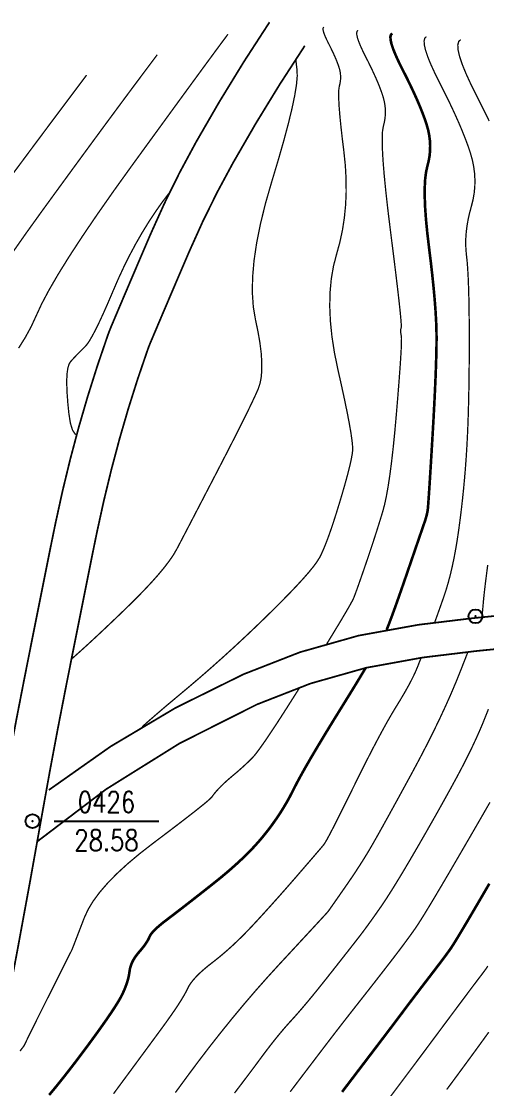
# Model space of a CAD drawing. Extents: x 1059 to 1761, y 608 to 1213.
# Drawn here: x 1229.7 to 1256.5, y 823.1 to 884.4 of the extents above; entities that cross this region are included whole.
import ezdxf
from ezdxf.enums import TextEntityAlignment as Align

# ---------------------------------------------------------------- set-up
doc = ezdxf.new("R2010")
doc.units = 0
doc.header["$LTSCALE"] = 0.5
doc.header["$PDSIZE"] = 0.2
doc.layers.get('0').update_dxf_attribs({"linetype": 'CONTINUOUS'})
for name, color, linetype in [('DGX', 2, 'CONTINUOUS'), ('DLSS', 4, 'CONTINUOUS'), ('KZD', 1, 'CONTINUOUS')]:
    doc.layers.add(name, color=color, linetype=linetype)
doc.styles.add('HZ', font='rs.shx', dxfattribs={"width": 0.8, "bigfont": 'hztxt.shx'})

# ---------------------------------------------------------------- blocks, each defined once
blk = doc.blocks.new('gc117')
blk.add_circle((0, 0), 0.8)
blk.add_point((0, 0))

msp = doc.modelspace()

# ---------------------------------------------------------------- linework, layer by layer
at = {"layer": 'DGX', "linetype": 'Continuous', "const_width": 0.075}
for points in [[(1247.106008518364, 884.1023731322441), (1247.072966783328, 884.0702531881261), (1247.058811368286, 884.0142346023393), (1247.06354227324, 883.9343173748838), (1247.087159498187, 883.8305015057593), (1247.12966304313, 883.7027869949661), (1247.191052908067, 883.551173842504), (1247.271329092999, 883.3756620483731), (1247.370491597926, 883.1762516125737), (1247.475008549884, 882.969644067554), (1247.57134807591, 882.772540945763), (1247.659510176004, 882.5849422472007), (1247.739494850168, 882.4068479718671), (1247.811302098399, 882.2382581197623), (1247.874931920699, 882.0791726908864), (1247.930384317067, 881.929591685239), (1247.977659287503, 881.7895151028204), (1248.01575268945, 881.6544411250826), (1248.043660380348, 881.5198679334777), (1248.061382360196, 881.3857955280058), (1248.068918628997, 881.2522239086668), (1248.066269186748, 881.1191530754608), (1248.053434033451, 880.9865830283876), (1248.030413169105, 880.8545137674474), (1247.99720659371, 880.72294529264), (1247.967712997768, 880.5495269516753), (1247.955831071777, 880.2919080922627), (1247.961560815738, 879.9500887144021), (1247.984902229652, 879.5240688180938), (1248.025855313518, 879.0138484033375), (1248.084420067337, 878.4194274701334), (1248.160596491107, 877.7408060184814), (1248.25438458483, 876.9779840483815), (1248.337656450901, 876.1813764240824), (1248.382284191718, 875.4013980098326), (1248.388267807279, 874.6380488056325), (1248.355607297585, 873.8913288114816), (1248.284302662637, 873.1612380273803), (1248.174353902433, 872.4477764533283), (1248.025761016974, 871.7509440893258), (1247.838524006261, 871.0707409353728), (1247.658971609917, 870.3791153062804), (1247.533432567571, 869.6480155168597), (1247.46190687922, 868.8774415671108), (1247.444394544866, 868.0673934570337), (1247.480895564509, 867.2178711866285), (1247.571409938147, 866.3288747558951), (1247.715937665782, 865.4004041648334), (1247.914478747413, 864.4324594134434), (1248.125006008398, 863.4955484853612), (1248.305492274095, 862.6601793642225), (1248.455937544503, 861.9263520500272), (1248.576341819622, 861.2940665427753), (1248.666705099452, 860.7633228424671), (1248.727027383994, 860.3341209491023), (1248.757308673248, 860.006460862681), (1248.757548967212, 859.7803425832032), (1248.732808777186, 859.5799512603303), (1248.688148614466, 859.3294720437239), (1248.623568479052, 859.0289049333837), (1248.539068370946, 858.6782499293101), (1248.434648290146, 858.2775070315029), (1248.310308236652, 857.826676239962), (1248.166048210465, 857.3257575546876), (1248.001868211585, 856.7747509756796), (1247.831686641266, 856.221786627722), (1247.669421900762, 855.7149946355992), (1247.515073990075, 855.2543749993108), (1247.368642909204, 854.8399277188571), (1247.230128658148, 854.471652794238), (1247.099531236908, 854.1495502254536), (1246.976850645484, 853.8736200125036), (1246.862086883876, 853.6438621553884), (1246.718839341068, 853.4115459926209), (1246.510707406043, 853.1279408627142), (1246.237691078802, 852.7930467656684), (1245.899790359344, 852.4068637014834), (1245.49700524767, 851.9693916701593), (1245.029335743779, 851.4806306716962), (1244.496781847672, 850.9405807060938), (1243.899343559349, 850.3492417733523), (1243.267947397401, 849.7369638669425), (1242.633519880422, 849.1340969803347), (1241.996061008411, 848.5406411135292), (1241.355570781369, 847.956596266526), (1240.712049199295, 847.381962439325), (1240.06549626219, 846.8167396319262), (1239.415911970053, 846.2609278443298), (1238.763296322884, 845.7145270765353), (1238.125128228524, 845.1810612792327), (1237.518886594813, 844.6640544031113), (1236.944571421751, 844.1635064481711), (1236.664158900266, 843.9132345979773)], [(1249.070119676023, 883.9237667923474), (1249.016270803055, 883.8714201831677), (1248.993201398693, 883.7801254098579), (1249.000911462937, 883.6498824724177), (1249.039400995786, 883.4806913708472), (1249.108669997242, 883.2725521051465), (1249.208718467303, 883.0254646753154), (1249.339546405971, 882.7394290813542), (1249.501153813243, 882.4144453232624), (1249.671487485578, 882.0777322713033), (1249.82849421943, 881.7565087957397), (1249.972174014798, 881.4507748965715), (1250.102526871683, 881.1605305737987), (1250.219552790086, 880.8857758274213), (1250.323251770005, 880.6265106574394), (1250.413623811441, 880.3827350638529), (1250.490668914395, 880.1544490466619), (1250.55275060472, 879.9343158889884), (1250.598232408274, 879.7149988739548), (1250.627114325055, 879.496498001561), (1250.639396355065, 879.278813271807), (1250.635078498302, 879.0619446846929), (1250.614160754767, 878.8458922402185), (1250.576643124461, 878.6306559383839), (1250.522525607382, 878.4162357791893), (1250.474459218024, 878.1336119338387), (1250.455094970881, 877.7137645735364), (1250.464432865952, 877.1566936982827), (1250.502472903237, 876.4623993080774), (1250.569215082737, 875.6308814029204), (1250.664659404451, 874.6621399828119), (1250.788805868379, 873.5561750477518), (1250.941654474522, 872.3129865977401), (1251.097425784465, 871.0799914366648), (1251.230340359798, 870.0046063684142), (1251.340398200519, 869.0868313929882), (1251.427599306628, 868.3266665103866), (1251.491943678125, 867.7241117206097), (1251.533431315011, 867.2791670236572), (1251.552062217285, 866.9918324195294), (1251.547836384948, 866.8621079082261), (1251.534228902045, 866.8096926572229), (1251.524714852625, 866.754285833995), (1251.519294236688, 866.6958874385426), (1251.517967054232, 866.6344974708659), (1251.520733305259, 866.5701159309646), (1251.527592989767, 866.5027428188387), (1251.538546107758, 866.4323781344883), (1251.553592659231, 866.3590218779135), (1251.56412075263, 866.2236353570901), (1251.561518496399, 865.9671798799941), (1251.545785890537, 865.5896554466256), (1251.516922935046, 865.0910620569845), (1251.474929629924, 864.4713997110707), (1251.419805975172, 863.7306684088844), (1251.351551970789, 862.8688681504256), (1251.270167616777, 861.885998935694), (1251.180919279917, 860.8853281289486), (1251.089073326992, 859.9701230944479), (1250.994629758002, 859.140383832192), (1250.897588572948, 858.3961103421808), (1250.797949771828, 857.7373026244144), (1250.695713354644, 857.1639606788926), (1250.590879321395, 856.6760845056157), (1250.483447672081, 856.2736741045833), (1250.373351423427, 855.9126641911042), (1250.260523592155, 855.5489894804869), (1250.144964178267, 855.182649972731), (1250.026673181761, 854.8136456678369), (1249.905650602639, 854.4419765658045), (1249.7818964409, 854.0676426666336), (1249.655410696544, 853.6906439703243), (1249.526193369571, 853.3109804768769), (1249.400968371977, 852.946698003395), (1249.286459615759, 852.6158423669827), (1249.182667100917, 852.31841356764), (1249.08959082745, 852.054411605367), (1249.007230795358, 851.8238364801637), (1248.935587004642, 851.62668819203), (1248.874659455302, 851.4629667409658), (1248.824448147338, 851.3326721269714), (1248.742381538484, 851.1618891625556), (1248.585888086479, 850.8767026602272), (1248.35496779132, 850.4771126199865), (1248.049620653009, 849.9631190418334), (1247.669846671546, 849.3347219257678), (1247.273297448233, 848.6862047799419)], [(1229.579393151029, 865.665612770266), (1229.972112697902, 866.2956209674308), (1230.311589612896, 866.9217644742918), (1230.59782389601, 867.5440432908489), (1230.911085077831, 868.2218176161957), (1231.331642688946, 869.0144476494255), (1231.859496729355, 869.9219333905382), (1232.494647199057, 870.9442748395338), (1233.237094098054, 872.0814719964123), (1234.086837426345, 873.3335248611738), (1235.043877183929, 874.7004334338181), (1236.108213370808, 876.1821977143454), (1237.172267621797, 877.6463830923747), (1238.128461571713, 878.9605549575251), (1238.976795220557, 880.1247133097968), (1239.717268568328, 881.1388581491897), (1240.349881615027, 882.0029894757035), (1240.874634360652, 882.7171072893387), (1241.291526805205, 883.281211590095), (1241.600558948686, 883.6953023779726)], [(1252.998341991342, 883.5665541125541), (1252.90287884251, 883.4737541732511), (1252.861981459507, 883.3119070248949), (1252.875649842332, 883.0810126674854), (1252.943883990984, 882.7810711010228), (1253.066683905466, 882.4120823255068), (1253.244049585776, 881.9740463409378), (1253.475981031914, 881.4669631473154), (1253.76247824388, 880.8908327446397), (1254.064445356968, 880.2939086788019), (1254.34278650647, 879.724444495693), (1254.597501692386, 879.1824401953128), (1254.828590914716, 878.6678957776616), (1255.03605417346, 878.1808112427391), (1255.219891468618, 877.7211865905455), (1255.380102800191, 877.2890218210807), (1255.516688168177, 876.8843169343448), (1255.626746435262, 876.4940654168001), (1255.707376464127, 876.105260754909), (1255.758578254774, 875.7179029486714), (1255.780351807202, 875.3319919980875), (1255.772697121411, 874.9475279031572), (1255.735614197401, 874.5645106638804), (1255.669103035173, 874.1829402802572), (1255.573163634725, 873.8028167522875), (1255.471988395914, 873.42702503001), (1255.389769718593, 873.0584500634629), (1255.326507602764, 872.6970918526465), (1255.282202048425, 872.3429503975607), (1255.256853055576, 871.9960256982054), (1255.250460624219, 871.6563177545805), (1255.263024754352, 871.3238265666863), (1255.294545445976, 870.9985521345227), (1255.332940513204, 870.6391025883054), (1255.36612777015, 870.2040860582503), (1255.394107216814, 869.6935025443573), (1255.416878853196, 869.1073520466266), (1255.434442679296, 868.445634565058), (1255.446798695114, 867.7083500996515), (1255.453946900649, 866.8954986504073), (1255.455887295902, 866.0070802173251), (1255.453071659612, 865.1017379404697), (1255.445951770518, 864.2381149599051), (1255.43452762862, 863.4162112756318), (1255.418799233917, 862.6360268876496), (1255.398766586411, 861.8975617959583), (1255.3744296861, 861.2008160005581), (1255.345788532985, 860.545789501449), (1255.312843127065, 859.9324822986309), (1255.274929255179, 859.340931250984), (1255.231382704163, 858.7511732173881), (1255.182203474017, 858.1632081978435), (1255.127391564741, 857.5770361923499), (1255.066946976335, 856.9926572009074), (1255.0008697088, 856.4100712235161), (1254.929159762135, 855.8292782601758), (1254.85181713634, 855.2502783108868), (1254.76847192448, 854.6847545014067), (1254.678754219619, 854.1443899574933), (1254.582664021759, 853.6291846791469), (1254.480201330898, 853.1391386663671), (1254.371366147036, 852.6742519191542), (1254.256158470175, 852.2345244375082), (1254.134578300313, 851.8199562214288), (1254.00662563745, 851.4305472709163), (1253.87838177939, 851.0635829509757), (1253.755928023935, 850.7163486266122), (1253.639264371086, 850.3888442978257), (1253.528390820841, 850.0810699646163), (1253.463132116317, 849.9021892679715)], [(1254.962453149002, 883.3879477726574), (1254.846182862238, 883.2749211682927), (1254.796371489914, 883.0777978324135), (1254.813019032029, 882.7965777650194), (1254.896125488583, 882.4312609661106), (1255.045690859578, 881.9818474356872), (1255.261715145012, 881.448337173749), (1255.544198344885, 880.8307301802961), (1255.893140459198, 880.1290264553286), (1256.260924292663, 879.4019968825514), (1256.599932649989, 878.7084123456698)], [(1229.183103202826, 871.0868118283834), (1230.008933780594, 872.2663186224913), (1230.927350556055, 873.5449345234563), (1231.874825370701, 874.8473291715934), (1232.787830066023, 876.0981722072179), (1233.666364642022, 877.2974636303295), (1234.510429098698, 878.4452034409286), (1235.32002343605, 879.5413916390149), (1236.095147654079, 880.5860282245885), (1236.835801752784, 881.5791131976496), (1237.541985732166, 882.5206465581978)], [(1245.496682925328, 882.252816228136), (1245.504180730223, 882.1767149574549), (1245.532387113836, 881.925436989211), (1245.567114695139, 881.6429814990229), (1245.577887117337, 881.2827614114998), (1245.534228023638, 880.798189651251), (1245.43613741404, 880.1892662182767), (1245.283615288543, 879.4559911125766), (1245.076661647148, 878.5983643341508), (1244.815276489855, 877.6163858829993), (1244.499459816663, 876.5100557591222), (1244.129211627573, 875.2793739625195), (1243.766656312086, 874.0232355822073), (1243.473918259704, 872.8405357072024), (1243.250997470426, 871.7312743375045), (1243.097893944253, 870.6954514731137), (1243.014607681184, 869.7330671140301), (1243.00113868122, 868.8441212602536), (1243.057486944361, 868.0286139117841), (1243.183652470606, 867.2865450686219), (1243.32692347508, 866.6073331342651), (1243.434588172906, 865.9803965122122), (1243.506646564085, 865.4057352024633), (1243.543098648617, 864.8833492050185), (1243.543944426501, 864.4132385198775), (1243.509183897737, 863.9954031470405), (1243.438817062326, 863.6298430865074), (1243.332843920268, 863.3165583382784), (1243.189010886191, 862.9937397009644), (1243.005064374725, 862.5995779731768), (1242.781004385871, 862.1340731549155), (1242.516830919627, 861.5972252461806), (1242.212543975994, 860.989034246972), (1241.868143554972, 860.3095001572897), (1241.483629656562, 859.5586229771336), (1241.059002280762, 858.736402706504), (1240.632350788507, 857.9135423398484), (1240.24176454073, 857.1607448716144), (1239.887243537433, 856.4780103018021), (1239.568787778613, 855.8653386304115), (1239.286397264273, 855.3227298574427), (1239.04007199441, 854.8501839828955), (1238.829811969027, 854.44770100677), (1238.655617188122, 854.1152809290661), (1238.47224105543, 853.8008331860223), (1238.234436974683, 853.4522672138767), (1237.942204945883, 853.0695830126293), (1237.59554496903, 852.6527805822801), (1237.194457044122, 852.2018599228293), (1236.738941171161, 851.7168210342766), (1236.228997350146, 851.1976639166221), (1235.664625581077, 850.644388569866), (1235.090853706676, 850.093833150659), (1234.552709569663, 849.5828358156518), (1234.050193170039, 849.1113965648448), (1233.583304507802, 848.6795153982376), (1233.152043582955, 848.2871923158306), (1232.756410395495, 847.9344273176235), (1232.615799739008, 847.8120951979678)], [(1229.303589629068, 875.7515487326676), (1230.290165257074, 877.0797938023263), (1231.315660947505, 878.4549491598385), (1232.380076700362, 879.8770148052041), (1233.483412515645, 881.3459907384231)], [(1232.916604927842, 860.6991259689411), (1232.8284446604, 860.7340911934164), (1232.674172988931, 860.9688396236322), (1232.553567658007, 861.3637984300382), (1232.466628667629, 861.9189676126343), (1232.406702257538, 862.5211547243266), (1232.367134667477, 863.0571673180216), (1232.347925897446, 863.527005393719), (1232.349075947445, 863.930668951419), (1232.370584817473, 864.2681579911216), (1232.412452507532, 864.5394725128267), (1232.47467901762, 864.7446125165344), (1232.557264347738, 864.8835780022447), (1232.651372479344, 864.9896228397225), (1232.748167393896, 865.096000898733), (1232.847649091395, 865.2027121792761), (1232.94981757184, 865.3097566813519), (1233.05467283523, 865.4171344049602), (1233.162214881567, 865.5248453501011), (1233.272443710849, 865.6328895167748), (1233.385359323078, 865.7412669049811), (1233.510927491648, 865.8871141129724), (1233.659113989954, 866.1075677390014), (1233.829918817995, 866.4026277830679), (1234.023341975772, 866.7722942451721), (1234.239383463284, 867.216567125314), (1234.478043280533, 867.7354464234934), (1234.739321427517, 868.3289321397104), (1235.023217904237, 868.997024273965), (1235.325142147882, 869.6929839266662), (1235.640503595643, 870.370072198223), (1235.969302247519, 871.0282890886352), (1236.31153810351, 871.6676345979031), (1236.667211163616, 872.2881087260264), (1237.036321427838, 872.8897114730053), (1237.418868896175, 873.4724428388396), (1237.814853568627, 874.0363028235295), (1238.181768804881, 874.5215341939652), (1238.250808151692, 874.6026138190929)], [(1256.514953498783, 853.2166180200562), (1256.444373666333, 852.6722886319602), (1256.384926637276, 852.1981599482193), (1256.336612411611, 851.7942319688339), (1256.299430989338, 851.4605046938035), (1256.273382370458, 851.1969781231285), (1256.254055037414, 850.9820653822198), (1256.237037472649, 850.7941795964889), (1256.222329676165, 850.6333207659355), (1256.209931647961, 850.4994888905597), (1256.199843388036, 850.3926839703616), (1256.192064896391, 850.312906005341), (1256.186596173026, 850.2601549954982), (1256.183437217941, 850.2344309408329), (1256.179950152421, 850.2194864746583), (1256.179432646766, 850.2178495054337)], [(1252.691675332162, 847.8899469874018), (1252.640151765898, 847.7586577061094), (1252.557595190278, 847.5488121331102), (1252.47538653972, 847.3403732955132), (1252.384643123394, 847.1233891911814), (1252.276482250472, 846.887907817978), (1252.150903920954, 846.6339291759031), (1252.00790813484, 846.3614532649565), (1251.847494892129, 846.0704800851383), (1251.669664192821, 845.7610096364485), (1251.474416036918, 845.4330419188873), (1251.261750424418, 845.0865769324544), (1251.030254055517, 844.7042324000141), (1250.778513630412, 844.2686260444307), (1250.506529149103, 843.7797578657043), (1250.21430061159, 843.2376278638346), (1249.901828017872, 842.6422360388219), (1249.569111367949, 841.993582390666), (1249.216150661823, 841.2916669193671), (1248.842945899491, 840.536489624925), (1248.480386127675, 839.7996213700235), (1248.159360393091, 839.152633017346), (1247.87986869574, 838.5955245668927), (1247.641911035622, 838.1282960186634), (1247.445487412738, 837.7509473726583), (1247.290597827086, 837.4634786288774), (1247.177242278667, 837.2658897873205), (1247.105420767481, 837.1581808479878), (1247.036353140986, 837.074827182395), (1246.931259246643, 836.950304162058), (1246.79013908445, 836.784611786977), (1246.612992654408, 836.5777500571519), (1246.399819956516, 836.3297189725824), (1246.150620990775, 836.040518533269), (1245.865395757184, 835.7101487392114), (1245.544144255744, 835.3386095904095), (1245.207674263313, 834.9512372751485), (1244.876793556748, 834.5733679817133), (1244.55150213605, 834.2050017101038), (1244.231800001218, 833.8461384603202), (1243.917687152253, 833.4967782323621), (1243.609163589155, 833.1569210262298), (1243.306229311923, 832.8265668419233), (1243.008884320557, 832.5057156794426), (1242.714977803667, 832.1958461656548), (1242.422358949858, 831.8984369274272), (1242.131027759133, 831.6134879647599), (1241.840984231489, 831.3409992776528), (1241.552228366928, 831.0809708661061), (1241.26476016545, 830.8334027301196), (1240.978579627054, 830.5982948696933), (1240.693686751741, 830.3756472848272), (1240.422650819683, 830.1625558888129), (1240.178041111051, 829.9561165949419), (1239.959857625848, 829.7563294032142), (1239.768100364071, 829.5631943136295), (1239.602769325722, 829.3767113261882), (1239.4638645108, 829.1968804408903), (1239.351385919305, 829.0237016577354), (1239.265333551237, 828.8571749767239), (1239.177480435125, 828.6775614322089), (1239.059599599496, 828.4651220585441), (1238.911691044351, 828.2198568557295), (1238.733754769689, 827.9417658237649), (1238.52579077551, 827.6308489626505), (1238.287799061815, 827.2871062723862), (1238.019779628603, 826.910537752972), (1237.721732475874, 826.5011434044079), (1237.405773372617, 826.0715451631331), (1237.084018087819, 825.6343649655869), (1236.75646662148, 825.1896028117692), (1236.423118973601, 824.73725870168), (1236.083975144181, 824.2773326353193), (1235.73903513322, 823.8098246126872), (1235.388298940719, 823.3347346337835), (1235.031766566678, 822.8520626986083)], [(1255.377055136525, 848.2209705097479), (1255.188457404947, 847.7404584977786), (1254.947242246194, 847.1244089689156), (1254.680354509953, 846.4616495810924), (1254.390852708689, 845.780150038844), (1254.078736842401, 845.0799103421707), (1253.74400691109, 844.3609304910724), (1253.386662914755, 843.623210485549), (1253.006704853396, 842.8667503256005), (1252.604132727013, 842.0915500112271), (1252.178946535606, 841.2976095424286), (1251.760082157766, 840.5279206294205), (1251.37647547208, 839.8254749824177), (1251.02812647855, 839.1902726014207), (1250.715035177175, 838.6223134864291), (1250.437201567955, 838.1215976374431), (1250.19462565089, 837.6881250544626), (1249.987307425981, 837.3218957374877), (1249.815246893226, 837.0229096865183), (1249.656399725964, 836.7539658209878), (1249.488721597529, 836.4778630603291), (1249.312212507923, 836.1946014045425), (1249.126872457144, 835.9041808536278), (1248.932701445193, 835.6066014075852), (1248.72969947207, 835.3018630664146), (1248.517866537776, 834.989965830116), (1248.297202642309, 834.6709096986895), (1248.085975761232, 834.3681590729009), (1247.902453870108, 834.1051783535164), (1247.746636968936, 833.881967540536), (1247.618525057716, 833.6985266339598), (1247.518118136448, 833.5548556337877), (1247.445416205133, 833.4509545400197), (1247.400419263771, 833.3868233526558), (1247.38312731236, 833.362462071696), (1247.379194278011, 833.3573662293857), (1247.374274087833, 833.3510313579699), (1247.368366741825, 833.3434574574488), (1247.361472239988, 833.3346445278225), (1247.353590582322, 833.3245925690908), (1247.344721768826, 833.3133015812538), (1247.3348657995, 833.3007715643114), (1247.324022674346, 833.2870025182636), (1247.270862358635, 833.2276280214429), (1247.134054817642, 833.0782816521814), (1246.913600051365, 832.8389634104792), (1246.609498059806, 832.5096732963364), (1246.221748842964, 832.0904113097528), (1245.750352400839, 831.5811774507284), (1245.195308733432, 830.9819717192634), (1244.556617840741, 830.2927941153577), (1243.877572194792, 829.5484899114255), (1243.201464267609, 828.7839043798812), (1242.528294059192, 827.9990375207246), (1241.858061569541, 827.193889333956), (1241.190766798656, 826.3684598195753), (1240.526409746536, 825.5227489775823), (1239.864990413183, 824.6567568079772), (1239.206508798595, 823.77048331076), (1238.582320503062, 822.918889050281)], [(1245.730236885779, 846.1978487273516), (1245.475145420351, 845.7902087980212), (1244.929226541678, 844.9291261393142), (1244.446207032221, 844.1798613739752), (1244.02608689198, 843.5424145020041), (1243.668866120955, 843.0167855234012), (1243.374544719147, 842.6029744381661), (1243.143122686555, 842.3009812462992), (1242.974600023179, 842.1108059478004), (1242.838449278111, 841.9786004548989), (1242.704143000442, 841.8505166798244), (1242.571681190172, 841.7265546225767), (1242.441063847301, 841.6067142831561), (1242.312290971829, 841.4909956615622), (1242.185362563756, 841.3793987577955), (1242.060278623082, 841.2719235718555), (1241.937039149808, 841.1685701037425), (1241.817706904521, 841.0688163367672), (1241.704344647811, 840.9721402542405), (1241.596952379677, 840.8785418561622), (1241.49553010012, 840.7880211425324), (1241.40007780914, 840.7005781133512), (1241.310595506736, 840.6162127686185), (1241.227083192909, 840.5349251083343), (1241.149540867659, 840.4567151324986), (1241.076953991337, 840.380893342934), (1241.008308024295, 840.3067702414627), (1240.943602966534, 840.2343458280848), (1240.882838818053, 840.1636201028003), (1240.826015578851, 840.0945930656094), (1240.77313324893, 840.0272647165118), (1240.72419182829, 839.9616350555076), (1240.679191316929, 839.8977040825968), (1240.588453361983, 839.8006735221464), (1240.402299610586, 839.6357450985234), (1240.120730062738, 839.4029188117278), (1239.743744718439, 839.1021946617595), (1239.271343577689, 838.7335726486186), (1238.703526640488, 838.2970527723052), (1238.040293906836, 837.792635032819), (1237.281645376733, 837.2203194301602), (1236.514675013862, 836.6231915033371), (1235.826476781907, 836.0443367913579), (1235.217050680867, 835.4837552942226), (1234.686396710743, 834.9414470119312), (1234.234514871535, 834.4174119444839), (1233.861405163241, 833.9116500918805), (1233.567067585864, 833.4241614541208), (1233.351502139402, 832.9549460312053), (1233.186093750726, 832.5232766554875), (1233.042227346706, 832.1484261593213), (1232.919902927343, 831.8303945427067), (1232.819120492637, 831.5691818056437), (1232.739880042587, 831.3647879481324), (1232.682181577193, 831.2172129701727), (1232.646025096456, 831.1264568717646), (1232.631410600375, 831.0925196529081), (1232.60759467183, 831.0470497223051), (1232.543833893698, 830.9216954886577), (1232.440128265979, 830.7164569519657), (1232.296477788675, 830.4313341122293), (1232.112882461784, 830.0663269694483), (1231.889342285306, 829.6214355236227), (1231.625857259242, 829.0966597747528), (1231.322427383592, 828.4919997228382), (1231.017801230344, 827.8841356118132), (1230.750727371485, 827.3497476856121), (1230.521205807016, 826.8888359442349), (1230.329236536937, 826.5014003876813), (1230.174819561247, 826.1874410159517), (1230.057954879948, 825.9469578290458), (1229.978642493038, 825.7799508269638), (1229.936882400518, 825.6864200097056), (1229.890529207256, 825.6055455355207), (1229.797437518122, 825.4765075626591), (1229.657607333115, 825.2993060911205)], [(1256.554354644806, 844.9357039775978), (1256.393239874822, 844.528581721795), (1256.227676260161, 844.1174394136314), (1256.048084026575, 843.6946716641879), (1255.854463174064, 843.2602784734651), (1255.646813702627, 842.8142598414624), (1255.425135612266, 842.3566157681803), (1255.189428902979, 841.8873462536185), (1254.939693574768, 841.4064512977772), (1254.675929627631, 840.9139309006562), (1254.402066829488, 840.4123629659856), (1254.122034948256, 839.9043253974955), (1253.835833983935, 839.3898181951859), (1253.543463936525, 838.8688413590568), (1253.244924806027, 838.3413948891081), (1252.940216592441, 837.8074787853399), (1252.629339295765, 837.2670930477522), (1252.312292916002, 836.7202376763449), (1252.001209487695, 836.1888167411477), (1251.708221045391, 835.6947343121899), (1251.43332758909, 835.2379903894717), (1251.176529118792, 834.818584972993), (1250.937825634497, 834.4365180627539), (1250.717217136205, 834.0917896587542), (1250.514703623916, 833.7843997609941), (1250.330285097629, 833.5143483694735), (1250.159337257687, 833.2701693005656), (1249.997235804432, 833.0403963706436), (1249.843980737862, 832.8250295797075), (1249.699572057979, 832.6240689277572), (1249.564009764783, 832.4375144147929), (1249.437293858272, 832.2653660408143), (1249.319424338448, 832.1076238058217), (1249.21040120531, 831.964287709815), (1249.09079069011, 831.8093141524937), (1248.941159024099, 831.616659533557), (1248.761506207276, 831.3863238530053), (1248.551832239642, 831.1183071108381), (1248.312137121198, 830.8126093070559), (1248.042420851942, 830.4692304416585), (1247.742683431875, 830.0881705146458), (1247.412924860997, 829.6694295260179), (1247.077208463518, 829.2457164475618), (1246.759597563648, 828.8497402510643), (1246.460092161388, 828.4815009365255), (1246.178692256738, 828.1409985039455), (1245.915397849696, 827.8282329533242), (1245.670208940264, 827.5432042846617), (1245.443125528442, 827.2859124979577), (1245.234147614229, 827.0563575932124), (1245.030384311045, 826.8318665088608), (1244.818944732307, 826.5897661833375), (1244.599828878017, 826.3300566166427), (1244.373036748173, 826.0527378087763), (1244.138568342777, 825.7578097597383), (1243.896423661829, 825.4452724695287), (1243.646602705327, 825.1151259381477), (1243.389105473272, 824.7673701655949), (1243.104775119392, 824.3825772459201), (1242.774454797411, 823.9413192731726), (1242.398144507331, 823.4435962473524), (1241.975844249151, 822.8894081684596)], [(1256.64354148932, 839.5893637889512), (1256.371892695876, 839.1153692316846), (1256.0526480441, 838.5611921407732), (1255.685807533991, 837.9268325162172), (1255.27137116555, 837.2122903580167), (1254.809338938777, 836.4175656661715), (1254.346019249426, 835.6236676613076), (1253.927720493253, 834.9116055640508), (1253.554442670258, 834.2813793744009), (1253.226185780441, 833.7329890923581), (1252.942949823801, 833.2664347179225), (1252.70473480034, 832.8817162510938), (1252.511540710056, 832.5788336918722), (1252.36336755295, 832.3577870402577), (1252.232698754143, 832.1721795282305), (1252.092017738756, 831.9756143877709), (1251.941324506789, 831.768091618879), (1251.780619058243, 831.5496112215548), (1251.609901393117, 831.3201731957981), (1251.429171511411, 831.0797775416091), (1251.238429413126, 830.8284242589878), (1251.03767509826, 830.5661133479341), (1250.827966894028, 830.2937279858836), (1250.610363127643, 830.012151350272), (1250.384863799103, 829.7213834410991), (1250.151468908409, 829.4214242583649), (1249.910178455562, 829.1122738020697), (1249.66099244056, 828.7939320722131), (1249.403910863405, 828.4663990687955), (1249.138933724097, 828.1296747918163), (1248.871721101915, 827.7898514352855), (1248.60793307614, 827.4530211932122), (1248.347569646774, 827.1191840655964), (1248.090630813815, 826.7883400524381), (1247.837116577263, 826.4604891537372), (1247.58702693712, 826.1356313694939), (1247.340361893384, 825.813766699708), (1247.097121446056, 825.4948951443798), (1246.842403757375, 825.1600847162075), (1246.56130698958, 824.7904034278898), (1246.253831142673, 824.3858512794267), (1245.919976216653, 823.9464282708182), (1245.559742211519, 823.4721344020642), (1245.173129127272, 822.9629696731648)], [(1256.516643868893, 830.1812648823741), (1256.464433317407, 830.0976254152787), (1256.429532463591, 830.0446643818259), (1256.399785560758, 830.00270274825), (1256.363036862223, 829.9520614807853), (1256.319286367984, 829.8927405794319), (1256.268534078044, 829.8247400441895), (1256.2107799924, 829.7480598750583), (1256.146024111054, 829.6627000720382), (1256.074266434005, 829.5686606351294), (1255.995506961253, 829.4659415643316), (1255.883252312332, 829.3183554396502), (1255.711009106773, 829.0897148410904), (1255.478777344577, 828.7800197686521), (1255.186557025743, 828.3892702223353), (1254.834348150273, 827.9174662021401), (1254.422150718165, 827.3646077080664), (1253.949964729419, 826.7306947401142), (1253.417790184037, 826.0157272982838), (1252.8678513544, 825.2773524696763), (1252.342372512891, 824.5732173413938), (1251.84135365951, 823.9033219134361), (1251.364794794257, 823.2676661858033), (1250.912695917133, 822.6662501584952)], [(1256.574132646339, 826.3873340305981), (1256.168066376496, 825.8252141954252), (1255.723814256939, 825.2147603536426), (1255.241376287669, 824.5559725052503), (1254.720752468685, 823.8488506502486), (1254.161942799987, 823.093394788637)]]:
    msp.add_lwpolyline(points, dxfattribs=at)
at = {"layer": 'DGX', "color": 3, "linetype": 'Continuous', "const_width": 0.15}
for points in [[(1251.034230833683, 883.7451604524507), (1250.959574822783, 883.6725871782095), (1250.9275914291, 883.5460162173764), (1250.938280652634, 883.3654475699516), (1250.991642493385, 883.130881235935), (1251.087676951354, 882.8423172153267), (1251.22638402654, 882.4997555081267), (1251.407763718942, 882.1031961143349), (1251.631816028562, 881.6526390339511), (1251.867966421273, 881.1858204750527), (1252.08564036295, 880.7404766457164), (1252.284837853592, 880.3166075459421), (1252.465558893199, 879.9142131757301), (1252.627803481773, 879.5332935350802), (1252.771571619312, 879.1738486239925), (1252.896863305816, 878.8358784424669), (1253.003678541286, 878.5193829905033), (1253.089748519991, 878.2141906528942), (1253.1528044362, 877.9101298144319), (1253.192846289915, 877.6072004751162), (1253.209874081133, 877.3054026349473), (1253.203887809856, 877.004736293925), (1253.174887476084, 876.7052014520494), (1253.122873079817, 876.4067981093206), (1253.047844621054, 876.1095262657384), (1252.973565044595, 875.7776412304094), (1252.923797295243, 875.37539831244), (1252.898541372996, 874.9027975118303), (1252.897797277854, 874.3598388285801), (1252.921565009818, 873.7465222626896), (1252.969844568888, 873.0628478141588), (1253.042635955063, 872.3088154829876), (1253.139939168343, 871.4844252691759), (1253.242631001532, 870.6508728069662), (1253.331588247434, 869.8693537306004), (1253.406810906048, 869.1398680400789), (1253.468298977374, 868.4624157354015), (1253.516052461412, 867.8369968165681), (1253.550071358163, 867.2636112835789), (1253.570355667626, 866.7422591364337), (1253.576905389801, 866.2729403751327), (1253.572995186064, 865.7963658909839), (1253.561899717788, 865.2532465752954), (1253.543618984976, 864.6435824280674), (1253.518152987626, 863.9673734492997), (1253.485501725738, 863.2246196389922), (1253.445665199313, 862.4153209971452), (1253.398643408351, 861.5394775237585), (1253.344436352851, 860.597089218832), (1253.289573064329, 859.6775314207208), (1253.2405825743, 858.8701794677796), (1253.197464882764, 858.1750333600082), (1253.160219989721, 857.5920930974069), (1253.128847895172, 857.1213586799755), (1253.103348599115, 856.7628301077141), (1253.083722101552, 856.5165073806226), (1253.069968402482, 856.3823904987009), (1253.057598407634, 856.3028479949915), (1253.04212302274, 856.2202484025362), (1253.023542247799, 856.134591721335), (1253.00185608281, 856.0458779513881), (1252.977064527775, 855.9541070926955), (1252.949167582692, 855.859279145257), (1252.918165247562, 855.7613941090726), (1252.884057522386, 855.6604519841426), (1252.838101752077, 855.5278447089026), (1252.771555281553, 855.3349642217889), (1252.684418110812, 855.0818105228013), (1252.576690239855, 854.76838361194), (1252.448371668683, 854.3946834892047), (1252.299462397294, 853.9607101545956), (1252.129962425689, 853.4664636081127), (1251.939871753868, 852.911943849756), (1251.746211529612, 852.349145469074), (1251.566002900704, 851.8300630556155), (1251.399245867142, 851.3546966093803), (1251.245940428927, 850.9230461303687), (1251.106086586059, 850.5351116185803), (1250.979684338538, 850.1908930740155), (1250.866733686363, 849.8903904966741), (1250.767234629536, 849.6336038865561), (1250.705584072184, 849.4935838979084)], [(1249.50652150404, 847.3069256333926), (1249.188754013271, 846.7752722917404), (1248.726982593078, 846.0171803912032), (1248.208442225032, 845.1786018331227), (1247.68527781179, 844.3334495232867), (1247.209634256011, 843.5556363674832), (1246.781511557693, 842.8451623657119), (1246.400909716836, 842.202027517973), (1246.067828733442, 841.6262318242663), (1245.782268607508, 841.117775284592), (1245.544229339037, 840.67665789895), (1245.353710928027, 840.3028796673403), (1245.181050134433, 839.9639567911688), (1244.996583718206, 839.6274054718414), (1244.800311679349, 839.293225709358), (1244.592234017859, 838.9614175037186), (1244.372350733738, 838.6319808549233), (1244.140661826985, 838.3049157629721), (1243.897167297601, 837.9802222278648), (1243.641867145585, 837.6579002496017), (1243.368767539322, 837.3345172808853), (1243.071874647195, 837.0066407744185), (1242.751188469203, 836.6742707302014), (1242.406709005349, 836.337407148234), (1242.03843625563, 835.9960500285162), (1241.646370220047, 835.650199371048), (1241.230510898601, 835.2998551758293), (1240.790858291291, 834.9450174428605), (1240.353748549404, 834.5998883920377), (1239.945517824227, 834.2786702432576), (1239.566166115761, 833.98136299652), (1239.215693424004, 833.7079666518252), (1238.894099748958, 833.4584812091731), (1238.601385090622, 833.2329066685636), (1238.337549448996, 833.0312430299967), (1238.102592824081, 832.8534902934726), (1237.893843308838, 832.6927940569965), (1237.708628996233, 832.5422999185738), (1237.546949886263, 832.4020078782046), (1237.408805978931, 832.2719179358887), (1237.294197274234, 832.1520300916262), (1237.203123772174, 832.0423443454172), (1237.135585472751, 831.9428606972615), (1237.091582375964, 831.8535791471593), (1237.053942533383, 831.7662157309724), (1237.005493996578, 831.6724864845628), (1236.946236765549, 831.5723914079306), (1236.876170840296, 831.4659305010755), (1236.795296220819, 831.3531037639979), (1236.703612907118, 831.2339111966975), (1236.601120899193, 831.1083527991744), (1236.487820197044, 830.9764285714286), (1236.375515387646, 830.8408321861234), (1236.276011057974, 830.7042573159221), (1236.189307208027, 830.5667039608245), (1236.115403837807, 830.4281721208308), (1236.054300947313, 830.2886617959409), (1236.005998536544, 830.1481729861549), (1235.970496605501, 830.0067056914727), (1235.947795154185, 829.8642599118944), (1235.927086495704, 829.7188417747559), (1235.897562943169, 829.5684574073935), (1235.859224496579, 829.4131068098071), (1235.812071155935, 829.2527899819968), (1235.756102921237, 829.0875069239623), (1235.691319792484, 828.917257635704), (1235.617721769677, 828.7420421172217), (1235.535308852815, 828.5618603685152), (1235.428315096198, 828.3559647789917), (1235.280974554125, 828.1036077380577), (1235.093287226596, 827.8047892457132), (1234.865253113612, 827.4595093019583), (1234.596872215171, 827.0677679067928), (1234.288144531273, 826.629565060217), (1233.93907006192, 826.1449007622307), (1233.549648807111, 825.613775012834), (1233.146837453778, 825.0731061281025), (1232.757592688853, 824.5598124241117), (1232.381914512336, 824.0738939008618), (1232.019802924227, 823.6153505583527), (1231.671257924527, 823.1841823965844), (1231.336279513234, 822.780389415557)], [(1256.607067701746, 834.9132366540183), (1256.155414234118, 834.1384999393267), (1255.753853982474, 833.452544752298), (1255.402386946814, 832.8553710929318), (1255.101013127138, 832.3469789612284), (1254.849732523445, 831.9273683571877), (1254.648545135736, 831.5965392808097), (1254.497450964011, 831.3544917320944), (1254.39645000827, 831.2012257110418), (1254.310364274315, 831.0797912866027), (1254.204015767947, 830.9332385277276), (1254.077404489167, 830.7615674344166), (1253.930530437975, 830.5647780066698), (1253.76339361437, 830.342870244487), (1253.575994018353, 830.0958441478684), (1253.368331649923, 829.8236997168138), (1253.140406509082, 829.5264369513234), (1252.909802388952, 829.2259989715312), (1252.694103082657, 828.9443288975715), (1252.493308590197, 828.6814267294441), (1252.307418911573, 828.4372924671491), (1252.136434046784, 828.2119261106866), (1251.98035399583, 828.0053276600564), (1251.839178758711, 827.8174971152587), (1251.712908335428, 827.6484344762935), (1251.569848241371, 827.4571227693007), (1251.378303991935, 827.2025450204203), (1251.138275587118, 826.8847012296527), (1250.849763026921, 826.5035913969975), (1250.512766311343, 826.059215522455), (1250.127285440385, 825.551573606025), (1249.693320414046, 824.9806656477077), (1249.210871232327, 824.3464916475028), (1248.693219315436, 823.6661252758278), (1248.153646083581, 822.9566402030994)]]:
    msp.add_lwpolyline(points, dxfattribs=at)
at = {"layer": 'DLSS', "linetype": 'Continuous', "flags": 128}
for points in [[(1191.939, 761.618, 0.1, 0.1, 0.02227727237595739), (1193.404979779089, 763.1054496568804, 0.1, 0.1, 0.008489619175152932), (1197.003, 767.236, 0.1, 0.1, 0.01810021798390882), (1197.927888487932, 768.4193095811006, 0.1, 0.1, 0.003422491915308607), (1202.544, 774.88, 0.1, 0.1, 0.04756898572280916), (1218.542304350097, 802.9207153794773, 0.1, 0.1, 0.05874546181282883), (1226.428, 827.877, 0.1, 0.09999999999999999, 0.00352294460510984), (1228.52405670363, 839.2887553972165, 0.09999999999999999, 0.1, -0.005341027312606199), (1229.934, 846.811, 0.1, 0.1, -0.0004608248269781291), (1231.281313761792, 853.5653157565393, 0.1, 0.1, -0.001538348904523726), (1231.693, 855.587, 0.1, 0.1, -0.01681018764112844), (1233.035925139373, 861.132704671003, 0.1, 0.1, -0.01737156697649182), (1234.699, 866.398, 0.1, 0.1, -0.01475906146164544), (1234.910752167259, 866.943630040103, 0.1, 0.1, -0.001515017687697216), (1237.145, 872.188, 0.1, 0.1, -0.02635886641025029), (1239.759433058651, 877.4851705624123, 0.1, 0.1, -0.01923397528797282), (1243.987, 884.386, 0.1, 0.1, 0)], [(1231.315, 840.292, 0.1, 0.1, -0.05807146190681366), (1242.487575303202, 846.9382435095298, 0.1, 0.1, -0.07246513672375492), (1252.53, 849.782, 0.1, 0.1, -0.01596920119547954), (1261.943154857163, 850.7201597898446, 0.1, 0.1, -0.0544632199432496), (1264.722, 850.605, 0.1, 0.1, -0.05551183831369796), (1269.45253836959, 849.3407648494513, 0.1, 0.1, -0.08354646743622723), (1272.256, 847.665, 0.1, 0.09999999999999999, -0.05711651352285818), (1274.901188462547, 844.8325174127467, 0.09999999999999999, 0.1, -0.04754218843761822), (1277.301, 840.848, 0.1, 0.1, -0.04847525945389786), (1280.655569887736, 831.6640967163975, 0.1, 0.1, 0.05117156757140964), (1283.881, 822.979, 0.1, 0.1, 0.003362263260482139), (1284.931934672699, 820.8819554447509, 0.1, 0.1, 0.01704557984449469), (1285.156, 820.477, 0.1, 0.1, 0.04460918334257286), (1285.613286929988, 819.8480065996246, 0.1, 0.1, 0.04077338636475622), (1286.223, 819.255, 0.1, 0.1, 0.1000219520600042), (1287.341854412874, 818.6573162373361, 0.1, 0.1, 0.01440256606012477), (1295.767, 816.394, 0.1, 0.1, 0.02165513906909763), (1304.324784836774, 814.7451905847327, 0.1, 0.1, -0.02823594093671694), (1310.873, 813.394, 0.1, 0.1, -0.07867640039179213), (1318.914205439068, 809.8321538621476, 0.1, 0.1, 0.07288475150113653), (1327.542, 805.891, 0.1, 0.1, 0.01624917921336194), (1327.967258698372, 805.7821941195743, 0.1, 0.1, 0.004832446669667248), (1329.411, 805.477, 0.1, 0.1, 0)]]:
    msp.add_lwpolyline(points, format="xyseb", dxfattribs=at)
at = {"layer": 'DLSS', "linetype": 'Continuous', "const_width": 0.1, "flags": 128}
for points in [[(1195.213827138866, 761.4749756394525, 0.008489619175152752), (1198.866160992045, 765.6678783815664, 0.01810021798391005), (1199.899591285764, 766.9900571997845, 0.003422491915308689), (1204.535083769931, 773.4778731463973, 0.04756898572280909), (1220.76249388554, 801.9201491801734, 0.05874546181282886), (1228.820009569804, 827.4202018931273, 0.003522944605109819), (1230.922265636864, 838.8657090581067, -0.005341027312606186), (1232.322624428231, 846.336818986742, -0.0004608248269781044), (1233.669060075072, 853.0867326019049, -0.001538348904523735), (1234.07775621777, 855.0937332625407, -0.01681018764112842), (1235.382153760348, 860.4803354882582, -0.01737156697649183), (1236.994278159669, 865.5843216469478, -0.0147590614616445), (1237.154027092004, 865.9959529302761, -0.001515017687697177), (1239.382490782615, 871.2267459804036, -0.02635886641025002), (1241.883365160024, 876.2938323563461, -0.01923397528797302), (1246.01309581438, 883.0349596440414, -0.01923397528797302)], [(1230.650564067822, 837.333894502435, -0.06882770410872911), (1243.262111770528, 845.2067586671359, -0.07246513672375599), (1252.778286296614, 847.9014946387816, -0.01596920119547963), (1262.070906062384, 848.827641328053, -0.0544632199432509), (1264.438097783436, 848.7295411147968, -0.0555118383136984), (1268.762981616461, 847.5737170337793, -0.08354646743622338), (1271.026116899887, 846.2209314217417, -0.05711651352285898), (1273.376485670187, 843.7041434084259, -0.04754218843761744), (1275.590610880586, 840.0279295403159, -0.04847525945389795), (1278.819287540182, 831.1886877990252, 0.05117156757140937), (1282.179532438482, 822.1405761001988, 0.003362263260482111), (1283.241896610987, 820.0207250176168, 0.01704557984449499), (1283.528557533812, 819.5026399444228, 0.04460918334257497), (1284.184477384608, 818.6004290342249, 0.04077338636475944), (1285.015590098358, 817.7920892617548, 0.1000219520599963), (1286.797189908884, 816.8403718031963, 0.0144025660601253), (1295.327848508505, 814.5487107364495, 0.02165513906909706), (1304.046894594157, 812.8688314741902, -0.02823594093671592), (1310.385462505137, 811.5609005237685, -0.07867640039179245), (1317.884231074798, 808.2393264052006, 0.0728847515011375), (1327.012371492401, 804.0696158717623, 0.0162491792133672), (1327.557038584312, 803.9302583872451, 0.005448506005893027), (1329.225701083383, 803.5796651689902, 0.004832446669667462)]]:
    msp.add_lwpolyline(points, format="xyb", dxfattribs=at)
at = {"layer": 'KZD', "linetype": 'Continuous'}
msp.add_line((1231.628, 838.507), (1237.628, 838.507), dxfattribs=at)

# ---------------------------------------------------------------- block references
at = {"layer": 'KZD', "linetype": 'Continuous', "xscale": 0.5, "yscale": 0.5}
for p in [(1255.813, 850.2689999999999, 26.574), (1230.378, 838.507, 28.576)]:
    msp.add_blockref('gc117', p, dxfattribs=at)

# ---------------------------------------------------------------- texts
at = {"layer": 'KZD', "linetype": 'Continuous', "style": 'HZ', "width": 0.8}
for s, p in [('0426', (1234.628, 839.607)), ('28.58', (1234.628, 837.4069999999999))]:
    msp.add_text(s, height=1.2, dxfattribs=at).set_placement(p, align=Align.MIDDLE)

doc.saveas('drawing.dxf')
